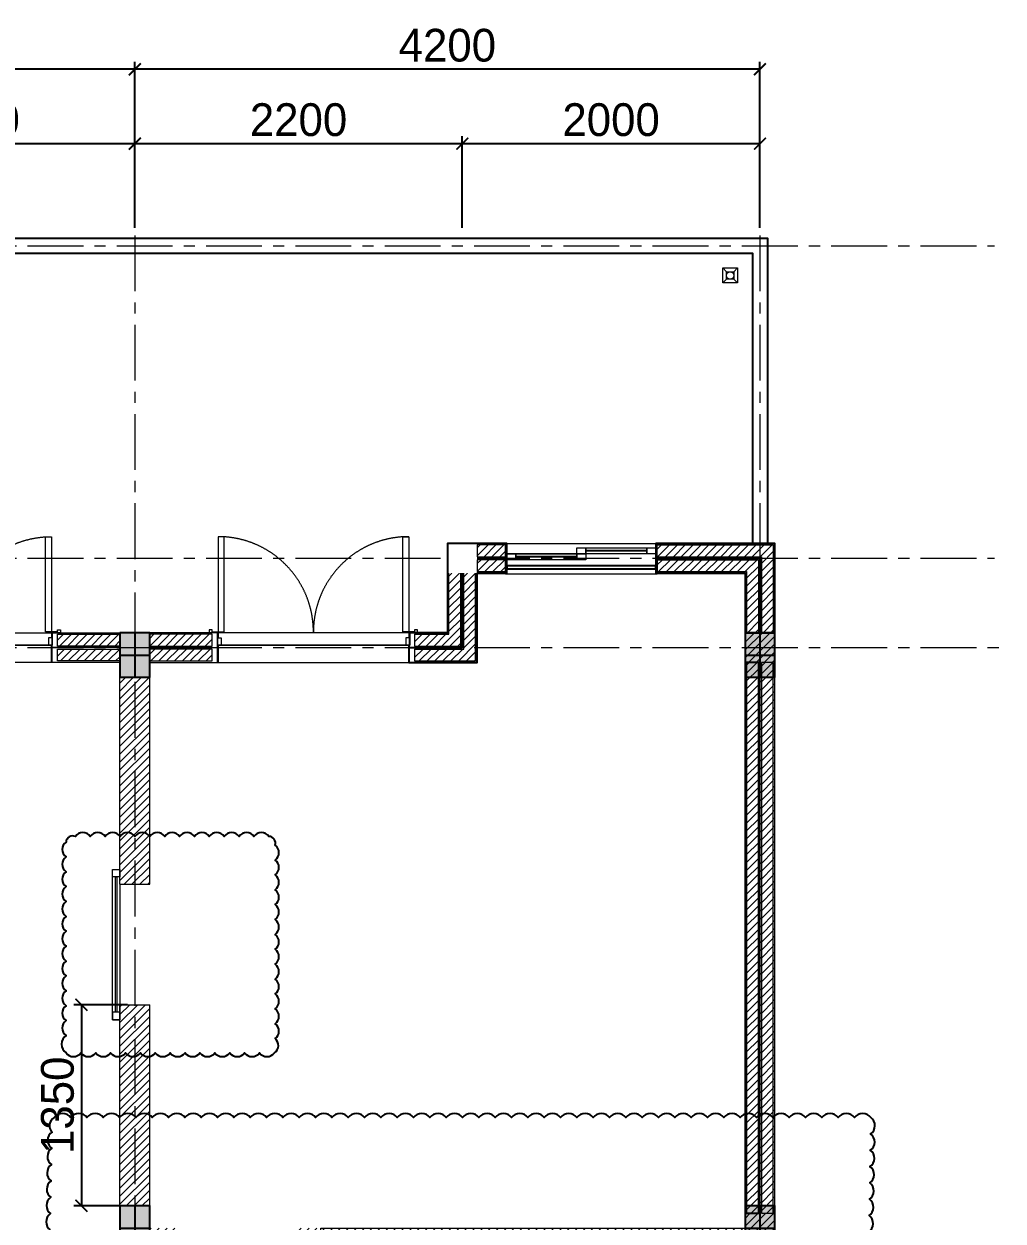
# Model space of a CAD drawing. Header units: inches. Extents: x -315689 to -186947, y -1261464 to -1173043.
# Drawn here: x -255097 to -248518, y -1182141 to -1174098 of the extents above; entities that cross this region are included whole.
import ezdxf

# ---------------------------------------------------------------- set-up
doc = ezdxf.new("R2010")
doc.units = ezdxf.units.IN
doc.header["$LTSCALE"] = 30
doc.header["$MEASUREMENT"] = 0
doc.linetypes.add('CENTER-1', pattern=[10, 6.25, -1.25, 1.25, -1.25])
doc.linetypes.add('CENTER2', pattern=[28.575, 19.05, -3.175, 3.175, -3.175])
doc.layers.get('Defpoints').update_dxf_attribs({"color": 140, "lineweight": 0})
for name, color, linetype, lineweight in [('200mm Colum', 1, 'Continuous', 0), ('200mm Wall', 7, 'Continuous', 20), ('A-WALL', 7, 'Continuous', 0), ('A-WALL-4-20', 252, 'Continuous', 0), ('B-WINDOW 2', 142, 'Continuous', 0), ('C-DOOR', 45, 'Continuous', 0), ('E- FIXTURES-TOILET', 251, 'Continuous', 0), ('floor', 1, 'Continuous', 18), ('Grid-Line', 1, 'CENTER-1', 5)]:
    doc.layers.add(name, color=color, linetype=linetype, lineweight=lineweight)
doc.layers.add('A-dims', color=7, linetype='Continuous')
doc.layers.add('WALL', color=3, linetype='Continuous')
doc.styles.add('cordia.shx', font='cordia.shx')
doc.dimstyles.new('ISO 100', dxfattribs={"dimscale": 100, "dimtxt": 2.2, "dimasz": 0.8, "dimexe": 0.5, "dimexo": 0.5, "dimgap": 0.5, "dimtad": 1, "dimdec": 0, "dimzin": 0, "dimdsep": 46, "dimtxsty": 'cordia.shx', "dimblk": 'ARCHTICK', "dimcen": 0.09, "dimclrd": 6, "dimclre": 6, "dimclrt": 256, "dimadec": 0, "dimazin": 0, "dimtfac": 1, "dimtdec": 0, "dimtix": 1, "dimtmove": 2, "dimatfit": 3, "dimfxl": 1, "dimtolj": 1, "dimtzin": 0, "dimarcsym": 0})
pattern_1 = [(45, (21612.12, 5e-09), (-26.5165043, 26.5165043), [])]
pattern_2 = [(45, (21612.12, 35685.453), (-26.5165043, 26.5165043), [])]
pattern_3 = [(45, (19667.12, 36285.453), (-26.5165043, 26.5165043), [])]
pattern_4 = [(45, (-312528.227, -764272.604), (-26.5165043, 26.5165043), [])]

# ---------------------------------------------------------------- blocks, each defined once
blk = doc.blocks.new('_ArchTick')
at = {"color": 0, "linetype": 'ByBlock', "const_width": 0.15}
blk.add_lwpolyline([(-0.5, -0.5), (0.5, 0.5)], dxfattribs=at)
blk = doc.blocks.new('*D52')
at = {"layer": 'A-dims', "color": 6, "lineweight": -2, "transparency": 16777216}
for p, q in [((-252151.9, -1175468.8), (-252151.9, -1174852.7)), ((-250151.9, -1174902.7), (-252151.9, -1174902.7)), ((-250151.9, -1175468.8), (-250151.9, -1174852.7))]:
    blk.add_line(p, q, dxfattribs=at)
at = {"layer": 'Defpoints', "color": 0, "transparency": 16777216}
for p in [(-252151.9, -1174902.7), (-252151.9, -1175518.8), (-250151.9, -1175518.8)]:
    blk.add_point(p, dxfattribs=at)
at = {"layer": 'A-dims', "color": 6, "lineweight": -2, "transparency": 16777216, "xscale": 80, "yscale": 80, "zscale": 80, "rotation": 180}
blk.add_blockref('_ArchTick', (-252151.9, -1174902.7), dxfattribs=at)
at = {"layer": 'A-dims', "color": 6, "lineweight": -2, "transparency": 16777216, "xscale": 80, "yscale": 80, "zscale": 80}
blk.add_blockref('_ArchTick', (-250151.9, -1174902.7), dxfattribs=at)
at = {"layer": 'A-dims', "transparency": 16777216, "insert": (-251151.9, -1174742.7), "char_height": 220, "attachment_point": 5, "style": 'cordia.shx'}
blk.add_mtext('\\A1;2000', dxfattribs=at)
blk = doc.blocks.new('*D53')
at = {"layer": 'A-dims', "color": 6, "lineweight": -2, "transparency": 16777216}
for p, q in [((-254351.9, -1175468.8), (-254351.9, -1174852.7)), ((-252151.9, -1174902.7), (-254351.9, -1174902.7)), ((-252151.9, -1175468.8), (-252151.9, -1174852.7))]:
    blk.add_line(p, q, dxfattribs=at)
at = {"layer": 'Defpoints', "color": 0, "transparency": 16777216}
for p in [(-254351.9, -1174902.7), (-254351.9, -1175518.8), (-252151.9, -1175518.8)]:
    blk.add_point(p, dxfattribs=at)
at = {"layer": 'A-dims', "color": 6, "lineweight": -2, "transparency": 16777216, "xscale": 80, "yscale": 80, "zscale": 80, "rotation": 180}
blk.add_blockref('_ArchTick', (-254351.9, -1174902.7), dxfattribs=at)
at = {"layer": 'A-dims', "color": 6, "lineweight": -2, "transparency": 16777216, "xscale": 80, "yscale": 80, "zscale": 80}
blk.add_blockref('_ArchTick', (-252151.9, -1174902.7), dxfattribs=at)
at = {"layer": 'A-dims', "transparency": 16777216, "insert": (-253251.9, -1174742.7), "char_height": 220, "attachment_point": 5, "style": 'cordia.shx'}
blk.add_mtext('\\A1;2200', dxfattribs=at)
blk = doc.blocks.new('*D54')
at = {"layer": 'A-dims', "color": 6, "lineweight": -2, "transparency": 16777216}
for p, q in [((-254351.9, -1175468.8), (-254351.9, -1174352.7)), ((-250151.9, -1175468.8), (-250151.9, -1174352.7)), ((-250151.9, -1174402.7), (-254351.9, -1174402.7))]:
    blk.add_line(p, q, dxfattribs=at)
at = {"layer": 'Defpoints', "color": 0, "transparency": 16777216}
for p in [(-254351.9, -1174402.7), (-254351.9, -1175518.8), (-250151.9, -1175518.8)]:
    blk.add_point(p, dxfattribs=at)
at = {"layer": 'A-dims', "color": 6, "lineweight": -2, "transparency": 16777216, "xscale": 80, "yscale": 80, "zscale": 80, "rotation": 180}
blk.add_blockref('_ArchTick', (-254351.9, -1174402.7), dxfattribs=at)
at = {"layer": 'A-dims', "color": 6, "lineweight": -2, "transparency": 16777216, "xscale": 80, "yscale": 80, "zscale": 80}
blk.add_blockref('_ArchTick', (-250151.9, -1174402.7), dxfattribs=at)
at = {"layer": 'A-dims', "transparency": 16777216, "insert": (-252251.9, -1174242.7), "char_height": 220, "attachment_point": 5, "style": 'cordia.shx'}
blk.add_mtext('\\A1;4200', dxfattribs=at)
blk = doc.blocks.new('*D55')
at = {"layer": 'A-dims', "color": 6, "lineweight": -2, "transparency": 16777216}
for p, q in [((-256551.9, -1175497.6), (-256551.9, -1174852.7)), ((-254351.9, -1174902.7), (-256551.9, -1174902.7)), ((-254351.9, -1175468.8), (-254351.9, -1174852.7))]:
    blk.add_line(p, q, dxfattribs=at)
at = {"layer": 'Defpoints', "color": 0, "transparency": 16777216}
for p in [(-256551.9, -1174902.7), (-256551.9, -1175547.6), (-254351.9, -1175518.8)]:
    blk.add_point(p, dxfattribs=at)
at = {"layer": 'A-dims', "color": 6, "lineweight": -2, "transparency": 16777216, "xscale": 80, "yscale": 80, "zscale": 80, "rotation": 180}
blk.add_blockref('_ArchTick', (-256551.9, -1174902.7), dxfattribs=at)
at = {"layer": 'A-dims', "color": 6, "lineweight": -2, "transparency": 16777216, "xscale": 80, "yscale": 80, "zscale": 80}
blk.add_blockref('_ArchTick', (-254351.9, -1174902.7), dxfattribs=at)
at = {"layer": 'A-dims', "transparency": 16777216, "insert": (-255451.9, -1174742.7), "char_height": 220, "attachment_point": 5, "style": 'cordia.shx'}
blk.add_mtext('\\A1;2200', dxfattribs=at)
blk = doc.blocks.new('*D57')
at = {"layer": 'A-dims', "color": 6, "lineweight": -2, "transparency": 16777216}
for p, q in [((-258551.9, -1175468.8), (-258551.9, -1174352.7)), ((-254351.9, -1175468.8), (-254351.9, -1174352.7)), ((-254351.9, -1174402.7), (-258551.9, -1174402.7))]:
    blk.add_line(p, q, dxfattribs=at)
at = {"layer": 'Defpoints', "color": 0, "transparency": 16777216}
for p in [(-258551.9, -1174402.7), (-258551.9, -1175518.8), (-254351.9, -1175518.8)]:
    blk.add_point(p, dxfattribs=at)
at = {"layer": 'A-dims', "color": 6, "lineweight": -2, "transparency": 16777216, "xscale": 80, "yscale": 80, "zscale": 80, "rotation": 180}
blk.add_blockref('_ArchTick', (-258551.9, -1174402.7), dxfattribs=at)
at = {"layer": 'A-dims', "color": 6, "lineweight": -2, "transparency": 16777216, "xscale": 80, "yscale": 80, "zscale": 80}
blk.add_blockref('_ArchTick', (-254351.9, -1174402.7), dxfattribs=at)
at = {"layer": 'A-dims', "transparency": 16777216, "insert": (-256451.9, -1174242.7), "char_height": 220, "attachment_point": 5, "style": 'cordia.shx'}
blk.add_mtext('\\A1;4200', dxfattribs=at)
blk = doc.blocks.new('*D103')
at = {"color": 6, "lineweight": -2, "transparency": 16777216}
for p, q in [((-254401.9, -1180687.9), (-254760.8, -1180687.9)), ((-254710.8, -1180687.9), (-254710.8, -1182037.9)), ((-254401.9, -1182037.9), (-254760.8, -1182037.9))]:
    blk.add_line(p, q, dxfattribs=at)
at = {"layer": 'Defpoints', "color": 0, "transparency": 16777216}
for p in [(-254351.9, -1180687.9), (-254710.8, -1182037.9), (-254351.9, -1182037.9)]:
    blk.add_point(p, dxfattribs=at)
at = {"color": 6, "lineweight": -2, "transparency": 16777216, "xscale": 80, "yscale": 80, "zscale": 80}
for p, rotation in [((-254710.8, -1180687.9), 90), ((-254710.8, -1182037.9), 270)]:
    blk.add_blockref('_ArchTick', p, dxfattribs=dict(at, rotation=rotation))
at = {"transparency": 16777216, "insert": (-254870.8, -1181362.9), "char_height": 220, "attachment_point": 5, "rotation": 90, "style": 'cordia.shx'}
blk.add_mtext('\\A1;1350', dxfattribs=at)
blk = doc.blocks.new('zhu2')
at = {"lineweight": 25}
blk.add_hatch(color=5, dxfattribs=at).paths.add_polyline_path([(704694, -104492), (704694, -104792), (704894, -104792), (704894, -104492)])
at = {"color": 5, "lineweight": 25}
for p, q in [((704794, -104492), (704794, -104792)), ((704694, -104642), (704894, -104642))]:
    blk.add_line(p, q, dxfattribs=at)
blk.add_lwpolyline([(704694, -104492), (704694, -104792), (704894, -104792), (704894, -104492), (704694, -104492)], dxfattribs=at)
blk = doc.blocks.new('jgzhuzjd')
at = {"color": 3, "lineweight": 25}
for p in [(-415512.5, 114503), (-415512.5, 110653)]:
    blk.add_blockref('zhu2', p, dxfattribs=at)
blk = doc.blocks.new('AR-Double-Metal-Door-128cm-200-Frame_Flat-A')
at = {"layer": 'A-WALL', "color": 9, "true_color": 0xc7c8ca}
for points in [[(-680, 195), (-680, 215), (-700, 215), (-700, 195), (-680, 195)], [(700, 195), (700, 215), (680, 215), (680, 195), (700, 195)]]:
    blk.add_lwpolyline(points, dxfattribs=at)
for points in [[(-680, 200), (-640, 200), (-640, 160), (-645, 160), (-645, 195), (-680, 195)], [(680, 200), (640, 200), (640, 160), (645, 160), (645, 195), (680, 195)], [(-645, 160), (-620, 160), (-620, 110), (-645, 110)], [(645, 160), (620, 160), (620, 110), (645, 110)]]:
    blk.add_lwpolyline(points, close=True, dxfattribs=at)
at = {"layer": 'C-DOOR'}
for points in [[(-640, 200), (-600, 200), (-600, 840), (-640, 840)], [(640, 200), (600, 200), (600, 840), (640, 840)]]:
    blk.add_lwpolyline(points, close=True, dxfattribs=at)
at = {"layer": 'C-DOOR', "linetype": 'CENTER2', "ltscale": 50}
for centre, start, end in [((-640, 200), 0, 90), ((640, 200), 90, 180)]:
    blk.add_arc(centre, 640, start, end, dxfattribs=at)
blk = doc.blocks.new('AR-Hing-Alu-Window-100cm-200-Frame_Flat-A')
at = {"color": 0}
for points in [[(-440, -30), (-500, -30), (-500, -70), (-440, -70)], [(-30, -30), (-440, -30), (-440, -70), (-30, -70)], [(30, -30), (-30, -30), (-30, -70), (30, -70)], [(30, -70), (-30, -70), (-30, -110), (30, -110)], [(440, -70), (30, -70), (30, -110), (440, -110)], [(500, -70), (440, -70), (440, -110), (500, -110)]]:
    blk.add_lwpolyline(points, close=True, dxfattribs=at)
for points in [[(-440, -47.5), (-30, -47.5)], [(-440, -52.5), (-30, -52.5)], [(30, -87.5), (440, -87.5)], [(30, -92.5), (440, -92.5)]]:
    blk.add_lwpolyline(points, dxfattribs=at)
blk = doc.blocks.new('200mm Column')
blk.add_point((0, 0))
at = {"color": 1, "linetype": 'ByBlock'}
blk.add_wipeout([(100, -100), (-100, -100), (-100, 100), (100, 100)], dxfattribs=at)
blk = doc.blocks.new('AR-Drain-Tiolet-Area_Flat-A')
at = {"color": 0, "ltscale": 800}
for p, q in [((-120, -20), (-95, -45)), ((-45, -45), (-20, -20)), ((-95, -95), (-120, -120)), ((-45, -95), (-20, -120))]:
    blk.add_line(p, q, dxfattribs=at)
for points in [[(-20, -20), (-20, -120), (-120, -120), (-120, -20)], [(-45, -45), (-45, -95), (-95, -95), (-95, -45)]]:
    blk.add_lwpolyline(points, close=True, dxfattribs=at)
blk.add_circle((-70, -70), 25, dxfattribs=at)
blk = doc.blocks.new('GL')
at = {"layer": 'A-WALL-4-20'}
h = blk.add_hatch(dxfattribs=at)
h.set_pattern_fill('ANSI31', color=253, scale=300)
h.set_pattern_definition(pattern_2)
h.paths.add_polyline_path([(-250841.9, -1177597.9), (-250061.9, -1177597.9), (-250061.9, -1178187.9), (-250141.9, -1178187.9), (-250141.9, -1177677.9), (-250841.9, -1177677.9)])
h.paths.add_polyline_path([(-250841.9, -1177697.9), (-250161.9, -1177697.9), (-250161.9, -1178187.9), (-250241.9, -1178187.9), (-250241.9, -1177777.9), (-250841.9, -1177777.9)], flags=17)
h = blk.add_hatch(dxfattribs=at)
h.set_pattern_fill('ANSI31', color=253, scale=300)
h.set_pattern_definition(pattern_2)
h.paths.add_polyline_path([(-252241.9, -1177787.9), (-252161.9, -1177787.9), (-252161.9, -1178277.9), (-252471.9, -1178277.9), (-252471.9, -1178197.9), (-252241.9, -1178197.9)], flags=17)
h.paths.add_polyline_path([(-252141.9, -1177787.9), (-252061.9, -1177787.9), (-252061.9, -1178377.9), (-252471.9, -1178377.9), (-252471.9, -1178297.9), (-252141.9, -1178297.9)])
h = blk.add_hatch(dxfattribs=at)
h.set_pattern_fill('ANSI31', color=253, scale=300)
h.set_pattern_definition(pattern_4)
h.paths.add_polyline_path([(-254871.9, -1178197.9), (-254451.9, -1178197.9), (-254451.9, -1178277.9), (-254871.9, -1178277.9)])
h = blk.add_hatch(dxfattribs=at)
h.set_pattern_fill('ANSI31', color=253, scale=300)
h.set_pattern_definition(pattern_1)
h.paths.add_polyline_path([(-250051.9, -1178187.9), (-250251.9, -1178187.9), (-250251.9, -1178387.9), (-250151.9, -1178387.9), (-250151.9, -1182087.9), (-250251.9, -1182087.9), (-250251.9, -1182187.9), (-253101.9, -1182187.9), (-253101.9, -1182387.9), (-253001.9, -1182387.9), (-253001.9, -1182287.9), (-250251.9, -1182287.9), (-250251.9, -1182387.9), (-250051.9, -1182387.9)])
h.paths.add_polyline_path([(-250141.9, -1182087.9), (-250141.9, -1178387.9), (-250061.9, -1178387.9), (-250061.9, -1182087.9)], flags=16)
h.paths.add_polyline_path([(-253001.9, -1183147.9), (-253101.9, -1183147.9), (-253101.9, -1183787.9), (-253001.9, -1183787.9)])
h.paths.add_polyline_path([(-250251.9, -1183787.9), (-251051.9, -1183787.9), (-251051.9, -1183537.9), (-250251.9, -1183537.9), (-250251.9, -1183687.9), (-250051.9, -1183687.9), (-250051.9, -1182387.9), (-250251.9, -1182387.9), (-250251.9, -1183437.9), (-251151.9, -1183437.9), (-251151.9, -1183787.9), (-252596.9, -1183787.9), (-253001.9, -1183787.9), (-253101.9, -1183787.9), (-253101.9, -1183887.9), (-252541.9, -1183887.9), (-250251.9, -1183887.9)])
h.paths.add_polyline_path([(-254151.9, -1183787.9), (-254251.9, -1183787.9), (-254251.9, -1183887.9), (-254151.9, -1183887.9)])
h.paths.add_polyline_path([(-253101.9, -1183787.9), (-253261.9, -1183787.9), (-253261.9, -1183887.9), (-253101.9, -1183887.9)])
h = blk.add_hatch(dxfattribs=at)
h.set_pattern_fill('ANSI31', color=253, scale=300)
h.set_pattern_definition(pattern_2)
h.paths.add_polyline_path([(-253831.9, -1178197.9), (-254251.9, -1178197.9), (-254251.9, -1178277.9), (-253831.9, -1178277.9)])
h = blk.add_hatch(dxfattribs=at)
h.set_pattern_fill('ANSI31', color=253, scale=300)
h.set_pattern_definition(pattern_4)
h.paths.add_polyline_path([(-254871.9, -1178297.9), (-254451.9, -1178297.9), (-254451.9, -1178377.9), (-254871.9, -1178377.9)])
h = blk.add_hatch(dxfattribs=at)
h.set_pattern_fill('ANSI31', color=253, scale=300)
h.set_pattern_definition(pattern_2)
h.paths.add_polyline_path([(-253831.9, -1178297.9), (-254251.9, -1178297.9), (-254251.9, -1178377.9), (-253831.9, -1178377.9)])
h = blk.add_hatch(dxfattribs=at)
h.set_pattern_fill('ANSI31', color=253, scale=300)
h.set_pattern_definition(pattern_2)
h.paths.add_polyline_path([(-250161.9, -1178387.9), (-250241.9, -1178387.9), (-250241.9, -1182087.9), (-250161.9, -1182087.9)])
h = blk.add_hatch(dxfattribs=at)
h.set_pattern_fill('ANSI31', color=253, scale=300)
h.set_pattern_definition(pattern_2)
h.paths.add_polyline_path([(-250061.9, -1178387.9), (-250141.9, -1178387.9), (-250141.9, -1182087.9), (-250061.9, -1182087.9)])
h = blk.add_hatch(dxfattribs=at)
h.set_pattern_fill('ANSI31', color=253, scale=300)
h.set_pattern_definition(pattern_1)
h.paths.add_polyline_path([(-254251.9, -1178487.9), (-254451.9, -1178487.9), (-254451.9, -1179877.9), (-254351.9, -1179877.9), (-254251.9, -1179877.9)])
h.paths.add_polyline_path([(-254251.9, -1180687.9), (-254351.9, -1180687.9), (-254451.9, -1180687.9), (-254451.9, -1182037.9), (-254251.9, -1182037.9)])
h.paths.add_polyline_path([(-254251.9, -1182337.9), (-254451.9, -1182337.9), (-254451.9, -1183687.9), (-254251.9, -1183687.9)])
h.paths.add_polyline_path([(-254076.9, -1182187.9), (-254251.9, -1182187.9), (-254251.9, -1182287.9), (-254076.9, -1182287.9)])
h.paths.add_polyline_path([(-253101.9, -1182187.9), (-253276.9, -1182187.9), (-253276.9, -1182287.9), (-253101.9, -1182287.9)])
h.paths.add_polyline_path([(-254251.9, -1183687.9), (-254451.9, -1183687.9), (-254451.9, -1185087.9), (-254251.9, -1185087.9)])
h.paths.add_polyline_path([(-254251.9, -1185897.9), (-254451.9, -1185897.9), (-254451.9, -1187087.9), (-254251.9, -1187087.9)])
h.paths.add_polyline_path([(-254251.9, -1187287.9), (-254451.9, -1187287.9), (-254451.9, -1187537.9), (-254251.9, -1187537.9)])
h.paths.add_polyline_path([(-250251.9, -1187087.9), (-254251.9, -1187087.9), (-254251.9, -1187187.9), (-250601.9, -1187187.9), (-250601.9, -1187537.9), (-250251.9, -1187537.9), (-250251.9, -1187437.9), (-250501.9, -1187437.9), (-250501.9, -1187187.9), (-250251.9, -1187187.9)])
at = {"color": 51, "true_color": 0xf7f281}
blk.add_lwpolyline([(-251851.9, -1177737.9), (-251851.9, -1177757.9), (-250851.9, -1177757.9), (-250851.9, -1177737.9)], close=True, dxfattribs=at)
at = {"layer": '200mm Wall'}
for p, q in [((-254451.9, -1179877.9), (-254251.9, -1179877.9)), ((-254451.9, -1180687.9), (-254251.9, -1180687.9))]:
    blk.add_line(p, q, dxfattribs=at)
for points in [[(-250051.9, -1183687.9), (-250051.9, -1183687.9), (-250051.9, -1177587.9)], [(-254451.9, -1179877.9), (-254451.9, -1178387.9), (-254906.9, -1178387.9), (-254906.9, -1178247.9)], [(-254251.9, -1179877.9), (-254251.9, -1178387.9), (-253796.9, -1178387.9), (-253796.9, -1178247.9)], [(-254451.9, -1182337.9), (-254451.9, -1180687.9)], [(-254251.9, -1182337.9), (-254251.9, -1180687.9)]]:
    blk.add_lwpolyline(points, dxfattribs=at)
at = {"layer": 'A-WALL'}
for p, q in [((-254451.9, -1178287.9), (-254911.9, -1178287.9)), ((-254251.9, -1178287.9), (-253791.9, -1178287.9))]:
    blk.add_line(p, q, dxfattribs=at)
for points in [[(-254871.9, -1178387.9), (-254911.9, -1178387.9), (-254911.9, -1178272.9), (-254906.9, -1178272.9), (-254906.9, -1178187.9), (-254451.9, -1178187.9)], [(-253831.9, -1178387.9), (-253791.9, -1178387.9), (-253791.9, -1178272.9), (-253796.9, -1178272.9), (-253796.9, -1178187.9), (-254251.9, -1178187.9)], [(-254451.9, -1178387.9), (-254871.9, -1178387.9)]]:
    blk.add_lwpolyline(points, dxfattribs=at)
at = {"layer": 'A-WALL-4-20'}
blk.add_line((-251851.9, -1177587.9), (-250851.9, -1177587.9), dxfattribs=at)
at = {"layer": 'A-WALL-4-20', "color": 6}
blk.add_lwpolyline([(-250841.9, -1177657.9), (-251861.9, -1177657.9), (-251861.9, -1177792.9), (-250841.9, -1177792.9)], close=True, dxfattribs=at)
at = {"layer": 'C-DOOR'}
blk.add_line((-254451.9, -1179877.9), (-254251.9, -1179877.9), dxfattribs=at)
for points in [[(-254451.9, -1179877.9), (-254451.9, -1180787.9), (-254501.9, -1180787.9), (-254501.9, -1179777.9), (-254451.9, -1179777.9)], [(-254501.9, -1179777.9), (-254451.9, -1179777.9), (-254451.9, -1179827.9), (-254501.9, -1179827.9), (-254501.9, -1179777.9)], [(-254501.9, -1180787.9), (-254451.9, -1180787.9), (-254451.9, -1180737.9), (-254501.9, -1180737.9), (-254501.9, -1180787.9)]]:
    blk.add_lwpolyline(points, dxfattribs=at)
blk.add_lwpolyline([(-254471.9, -1179827.9), (-254471.9, -1180737.9), (-254481.9, -1180737.9), (-254481.9, -1179827.9)], close=True, dxfattribs=at)
at = {"layer": 'floor', "color": 253}
for p, q in [((-250841.9, -1177677.9), (-250841.9, -1177597.9)), ((-250841.9, -1177697.9), (-250841.9, -1177777.9))]:
    blk.add_line(p, q, dxfattribs=at)
for points in [[(-250841.9, -1177597.9), (-250061.9, -1177597.9), (-250061.9, -1178187.9)], [(-250841.9, -1177677.9), (-250141.9, -1177677.9), (-250141.9, -1178187.9)], [(-250841.9, -1177697.9), (-250161.9, -1177697.9), (-250161.9, -1178187.9)], [(-250841.9, -1177777.9), (-250241.9, -1177777.9), (-250241.9, -1178187.9)], [(-252471.9, -1178197.9), (-252471.9, -1178277.9)], [(-252471.9, -1178297.9), (-252471.9, -1178377.9)]]:
    blk.add_lwpolyline(points, dxfattribs=at)
at = {"layer": 'floor', "color": 251, "true_color": 0x636466}
for points in [[(-256196.9, -1178187.9), (-254906.9, -1178187.9), (-254906.9, -1178272.9), (-256196.9, -1178272.9)], [(-252506.9, -1178187.9), (-253796.9, -1178187.9), (-253796.9, -1178272.9), (-252506.9, -1178272.9)], [(-256191.9, -1178272.9), (-254911.9, -1178272.9), (-254911.9, -1178387.9), (-256191.9, -1178387.9)], [(-252511.9, -1178272.9), (-253791.9, -1178272.9), (-253791.9, -1178387.9), (-252511.9, -1178387.9)]]:
    blk.add_lwpolyline(points, close=True, dxfattribs=at)
at = {"layer": 'floor', "color": 253}
for points in [[(-254871.9, -1178197.9), (-254451.9, -1178197.9), (-254451.9, -1178277.9), (-254871.9, -1178277.9)], [(-253831.9, -1178197.9), (-254251.9, -1178197.9), (-254251.9, -1178277.9), (-253831.9, -1178277.9)], [(-254871.9, -1178297.9), (-254451.9, -1178297.9), (-254451.9, -1178377.9), (-254871.9, -1178377.9)], [(-253831.9, -1178297.9), (-254251.9, -1178297.9), (-254251.9, -1178377.9), (-253831.9, -1178377.9)], [(-250161.9, -1178387.9), (-250241.9, -1178387.9), (-250241.9, -1182087.9), (-250161.9, -1182087.9)], [(-250061.9, -1178387.9), (-250141.9, -1178387.9), (-250141.9, -1182087.9), (-250061.9, -1182087.9)]]:
    blk.add_lwpolyline(points, close=True, dxfattribs=at)
at = {"layer": 'WALL'}
for points in [[(-250851.9, -1177787.9), (-250251.9, -1177787.9), (-250251.9, -1178187.9), (-250051.9, -1178187.9), (-250051.9, -1177587.9), (-250851.9, -1177587.9)], [(-250251.9, -1182087.9), (-250151.9, -1182087.9), (-250151.9, -1178387.9), (-250251.9, -1178387.9)]]:
    blk.add_lwpolyline(points, close=True, dxfattribs=at)
blk.add_lwpolyline([(-250851.9, -1177687.9), (-250151.9, -1177687.9), (-250151.9, -1178187.9)], dxfattribs=at)
at = {"layer": '200mm Wall'}
for p in [(-543633.4, -1188198.9), (-539433.4, -1188198.9)]:
    blk.add_blockref('jgzhuzjd', p, dxfattribs=at)
at = {"layer": 'A-WALL', "xscale": -1}
blk.add_blockref('AR-Double-Metal-Door-128cm-200-Frame_Flat-A', (-255551.9, -1178382.9), dxfattribs=at)
at = {"layer": 'A-WALL'}
blk.add_blockref('AR-Double-Metal-Door-128cm-200-Frame_Flat-A', (-253151.9, -1178382.9), dxfattribs=at)
at = {"layer": 'B-WINDOW 2', "xscale": -1}
blk.add_blockref('AR-Hing-Alu-Window-100cm-200-Frame_Flat-A', (-251351.9, -1177587.9), dxfattribs=at)
at = {"layer": 'E- FIXTURES-TOILET'}
blk.add_blockref('AR-Drain-Tiolet-Area_Flat-A', (-250281.9, -1175717.9), dxfattribs=at)
at = {"layer": '200mm Colum'}
blk.add_blockref('200mm Column', (-252151.9, -1177687.9), dxfattribs=at)
at = {"layer": 'A-WALL-4-20'}
h = blk.add_hatch(dxfattribs=at)
h.set_pattern_fill('ANSI31', color=253, scale=300)
h.set_pattern_definition(pattern_3)
h.paths.add_polyline_path([(-251861.9, -1177677.9), (-252051.9, -1177677.9), (-252051.9, -1177597.9), (-251861.9, -1177597.9)])
h = blk.add_hatch(dxfattribs=at)
h.set_pattern_fill('ANSI31', color=253, scale=300)
h.set_pattern_definition(pattern_3)
h.paths.add_polyline_path([(-251861.9, -1177697.9), (-252051.9, -1177697.9), (-252051.9, -1177777.9), (-251861.9, -1177777.9)])
for points in [[(-258601.9, -1177587.9), (-258601.9, -1175537.9), (-250101.9, -1175537.9), (-250101.9, -1177587.9)], [(-258501.9, -1177587.9), (-258501.9, -1175637.9), (-250201.9, -1175637.9), (-250201.9, -1177587.9)]]:
    blk.add_lwpolyline(points)
at = {"layer": 'A-WALL'}
blk.add_line((-252051.9, -1177687.9), (-251851.9, -1177687.9), dxfattribs=at)
blk.add_lwpolyline([(-253101.9, -1182387.9), (-253101.9, -1182187.9), (-250251.9, -1182187.9), (-250251.9, -1177787.9), (-250851.9, -1177787.9), (-250851.9, -1177587.9), (-250151.9, -1177587.9)], dxfattribs=at)
at = {"layer": 'floor', "color": 253}
for points in [[(-251861.9, -1177597.9), (-252051.9, -1177597.9), (-252051.9, -1177677.9), (-251861.9, -1177677.9)], [(-251861.9, -1177697.9), (-252051.9, -1177697.9), (-252051.9, -1177777.9), (-251861.9, -1177777.9)]]:
    blk.add_lwpolyline(points, close=True, dxfattribs=at)
for points in [[(-252471.9, -1178297.9), (-252141.9, -1178297.9), (-252141.9, -1177787.9)], [(-252471.9, -1178377.9), (-252061.9, -1178377.9), (-252061.9, -1177787.9)], [(-252471.9, -1178277.9), (-252161.9, -1178277.9), (-252161.9, -1177787.9)], [(-252471.9, -1178197.9), (-252241.9, -1178197.9), (-252241.9, -1177787.9)]]:
    blk.add_lwpolyline(points, dxfattribs=at)
at = {"layer": 'WALL'}
blk.add_lwpolyline([(-252471.9, -1178187.9), (-252506.9, -1178187.9), (-252506.9, -1178272.9), (-252511.9, -1178272.9), (-252511.9, -1178387.9), (-252051.9, -1178387.9), (-252051.9, -1177787.9), (-251851.9, -1177787.9), (-251851.9, -1177587.9), (-252251.9, -1177587.9), (-252251.9, -1178187.9)], close=True, dxfattribs=at)
blk.add_lwpolyline([(-252511.9, -1178287.9), (-252151.9, -1178287.9), (-252151.9, -1177787.9)], dxfattribs=at)

msp = doc.modelspace()

# ---------------------------------------------------------------- linework, layer by layer
at = {"color": 164, "true_color": 0x0218a1}
msp.add_lwpolyline([(-254814.2, -1181010.3, 0.520567), (-254714.2, -1181010.3, 0.520567), (-254614.2, -1181010.3, 0.520567), (-254514.2, -1181010.3, 0.520567), (-254414.2, -1181010.3, 0.520567), (-254314.2, -1181010.3, 0.520567), (-254214.2, -1181010.3, 0.520567), (-254114.2, -1181010.3, 0.520567), (-254014.2, -1181010.3, 0.520567), (-253914.2, -1181010.3, 0.520567), (-253814.2, -1181010.3, 0.520567), (-253714.2, -1181010.3, 0.520567), (-253614.2, -1181010.3, 0.520567), (-253514.2, -1181010.3, 0.520567), (-253414.2, -1181010.3, 0.520567), (-253409.3, -1180915.2, 0.520567), (-253409.3, -1180815.2, 0.520567), (-253409.3, -1180715.2, 0.520567), (-253409.3, -1180615.2, 0.520567), (-253409.3, -1180515.2, 0.520567), (-253409.3, -1180415.2, 0.520567), (-253409.3, -1180315.2, 0.520567), (-253409.3, -1180215.2, 0.520567), (-253409.3, -1180115.2, 0.520567), (-253409.3, -1180015.2, 0.520567), (-253409.3, -1179915.2, 0.520567), (-253409.3, -1179815.2, 0.520567), (-253409.3, -1179715.2, 0.520567), (-253409.3, -1179615.2, 0.520567), (-253451.3, -1179557.2, 0.520567), (-253551.3, -1179557.2, 0.520567), (-253651.3, -1179557.2, 0.520567), (-253751.3, -1179557.2, 0.520567), (-253851.3, -1179557.2, 0.520567), (-253951.3, -1179557.2, 0.520567), (-254051.3, -1179557.2, 0.520567), (-254151.3, -1179557.2, 0.520567), (-254251.3, -1179557.2, 0.520567), (-254351.3, -1179557.2, 0.520567), (-254451.3, -1179557.2, 0.520567), (-254551.3, -1179557.2, 0.520567), (-254651.3, -1179557.2, 0.520567), (-254751.3, -1179557.2, 0.520567), (-254814.2, -1179594.2, 0.520567), (-254814.2, -1179694.2, 0.520567), (-254814.2, -1179794.2, 0.520567), (-254814.2, -1179894.2, 0.520567), (-254814.2, -1179994.2, 0.520567), (-254814.2, -1180094.2, 0.520567), (-254814.2, -1180194.2, 0.520567), (-254814.2, -1180294.2, 0.520567), (-254814.2, -1180394.2, 0.520567), (-254814.2, -1180494.2, 0.520567), (-254814.2, -1180594.2, 0.520567), (-254814.2, -1180694.2, 0.520567), (-254814.2, -1180794.2, 0.520567), (-254814.2, -1180894.2, 0.520567)], format="xyb", close=True, dxfattribs=at)
msp.add_lwpolyline([(-249420.8, -1182213.8, 0.520567), (-249418.7, -1182104.1, 0.520567), (-249416.7, -1181994.4, 0.520567), (-249414.6, -1181884.7, 0.520567), (-249412.6, -1181775, 0.520567), (-249410.5, -1181665.3, 0.520567), (-249408.4, -1181555.6, 0.520567), (-249406.6, -1181446.1, 0.520567), (-249516.3, -1181446.1, 0.520567), (-249626.1, -1181446.1, 0.520567), (-249735.8, -1181446.1, 0.520567), (-249845.5, -1181446.1, 0.520567), (-249955.2, -1181446.1, 0.520567), (-250065, -1181446.1, 0.520567), (-250174.7, -1181446.1, 0.520567), (-250284.4, -1181446.1, 0.520567), (-250394.1, -1181446.1, 0.520567), (-250503.9, -1181446.1, 0.520567), (-250613.6, -1181446.1, 0.520567), (-250723.3, -1181446.1, 0.520567), (-250833, -1181446.1, 0.520567), (-250942.8, -1181446.1, 0.520567), (-251052.5, -1181446.1, 0.520567), (-251162.2, -1181446.1, 0.520567), (-251271.9, -1181446.1, 0.520567), (-251381.7, -1181446.1, 0.520567), (-251491.4, -1181446.1, 0.520567), (-251601.1, -1181446.1, 0.520567), (-251710.8, -1181446.1, 0.520567), (-251820.6, -1181446.1, 0.520567), (-251930.3, -1181446.1, 0.520567), (-252040, -1181446.1, 0.520567), (-252149.7, -1181446.1, 0.520567), (-252259.5, -1181446.1, 0.520567), (-252369.2, -1181446.1, 0.520567), (-252478.9, -1181446.1, 0.520567), (-252588.6, -1181446.1, 0.520567), (-252698.4, -1181446.1, 0.520567), (-252808.1, -1181446.1, 0.520567), (-252917.8, -1181446.1, 0.520567), (-253027.5, -1181446.1, 0.520567), (-253137.2, -1181446.1, 0.520567), (-253247, -1181446.1, 0.520567), (-253356.7, -1181446.1, 0.520567), (-253466.4, -1181446.1, 0.520567), (-253576.1, -1181446.1, 0.520567), (-253685.9, -1181446.1, 0.520567), (-253795.6, -1181446.1, 0.520567), (-253905.3, -1181446.1, 0.520567), (-254015, -1181446.1, 0.520567), (-254124.8, -1181446.1, 0.520567), (-254234.5, -1181446.1, 0.520567), (-254344.2, -1181446.1, 0.520567), (-254453.9, -1181446.1, 0.520567), (-254563.7, -1181446.1, 0.520567), (-254673.4, -1181446.1, 0.520567), (-254783.1, -1181446.1, 0.520567), (-254892.8, -1181446.1, 0.520567), (-254908, -1181542.5, 0.520567), (-254910, -1181652.2, 0.520567), (-254912.1, -1181761.9, 0.520567), (-254914.1, -1181871.6, 0.520567), (-254916.2, -1181981.3, 0.520567), (-254918.3, -1182091, 0.520567), (-254920.3, -1182200.7, 0.520567)], format="xyb", dxfattribs=at)
at = {"layer": 'Grid-Line', "ltscale": 2}
for p, q in [((-254351.9, -1175518.8), (-254351.9, -1197687.9)), ((-250151.9, -1175518.8), (-250151.9, -1197687.9)), ((-259872.8, -1175587.9), (-248575.4, -1175587.9)), ((-259872.8, -1177687.9), (-248575.4, -1177687.9)), ((-259872.8, -1178287.9), (-248518.4, -1178287.9))]:
    msp.add_line(p, q, dxfattribs=at)

# ---------------------------------------------------------------- dimensions: what is measured, and where the dimension line sits
dim = msp.add_linear_dim(base=(-254710.8, -1182037.9), p1=(-254351.9, -1180687.9), p2=(-254351.9, -1182037.9), angle=90, dimstyle='ISO 100')
dim.commit()
dim.dimension.update_dxf_attribs({"geometry": '*D103', "text_midpoint": (-254870.8, -1181362.9)})
at = {"layer": 'A-dims'}
for base, p1, p2, picture, middle in [((-258551.9, -1174402.7), (-254351.9, -1175518.8), (-258551.9, -1175518.8), '*D57', (-256451.9, -1174242.7)), ((-254351.9, -1174402.7), (-250151.9, -1175518.8), (-254351.9, -1175518.8), '*D54', (-252251.9, -1174242.7)), ((-256551.9, -1174902.7), (-254351.9, -1175518.8), (-256551.9, -1175547.6), '*D55', (-255451.9, -1174742.7)), ((-254351.9, -1174902.7), (-252151.9, -1175518.8), (-254351.9, -1175518.8), '*D53', (-253251.9, -1174742.7)), ((-252151.9, -1174902.7), (-250151.9, -1175518.8), (-252151.9, -1175518.8), '*D52', (-251151.9, -1174742.7))]:
    dim = msp.add_linear_dim(base=base, p1=p1, p2=p2, angle=180, dimstyle='ISO 100', dxfattribs=at)
    dim.commit()
    dim.dimension.update_dxf_attribs({"geometry": picture, "text_midpoint": middle})

# ---------------------------------------------------------------- next in the draw order: block references
msp.add_blockref('GL', (0, 0))

doc.saveas('drawing.dxf')
